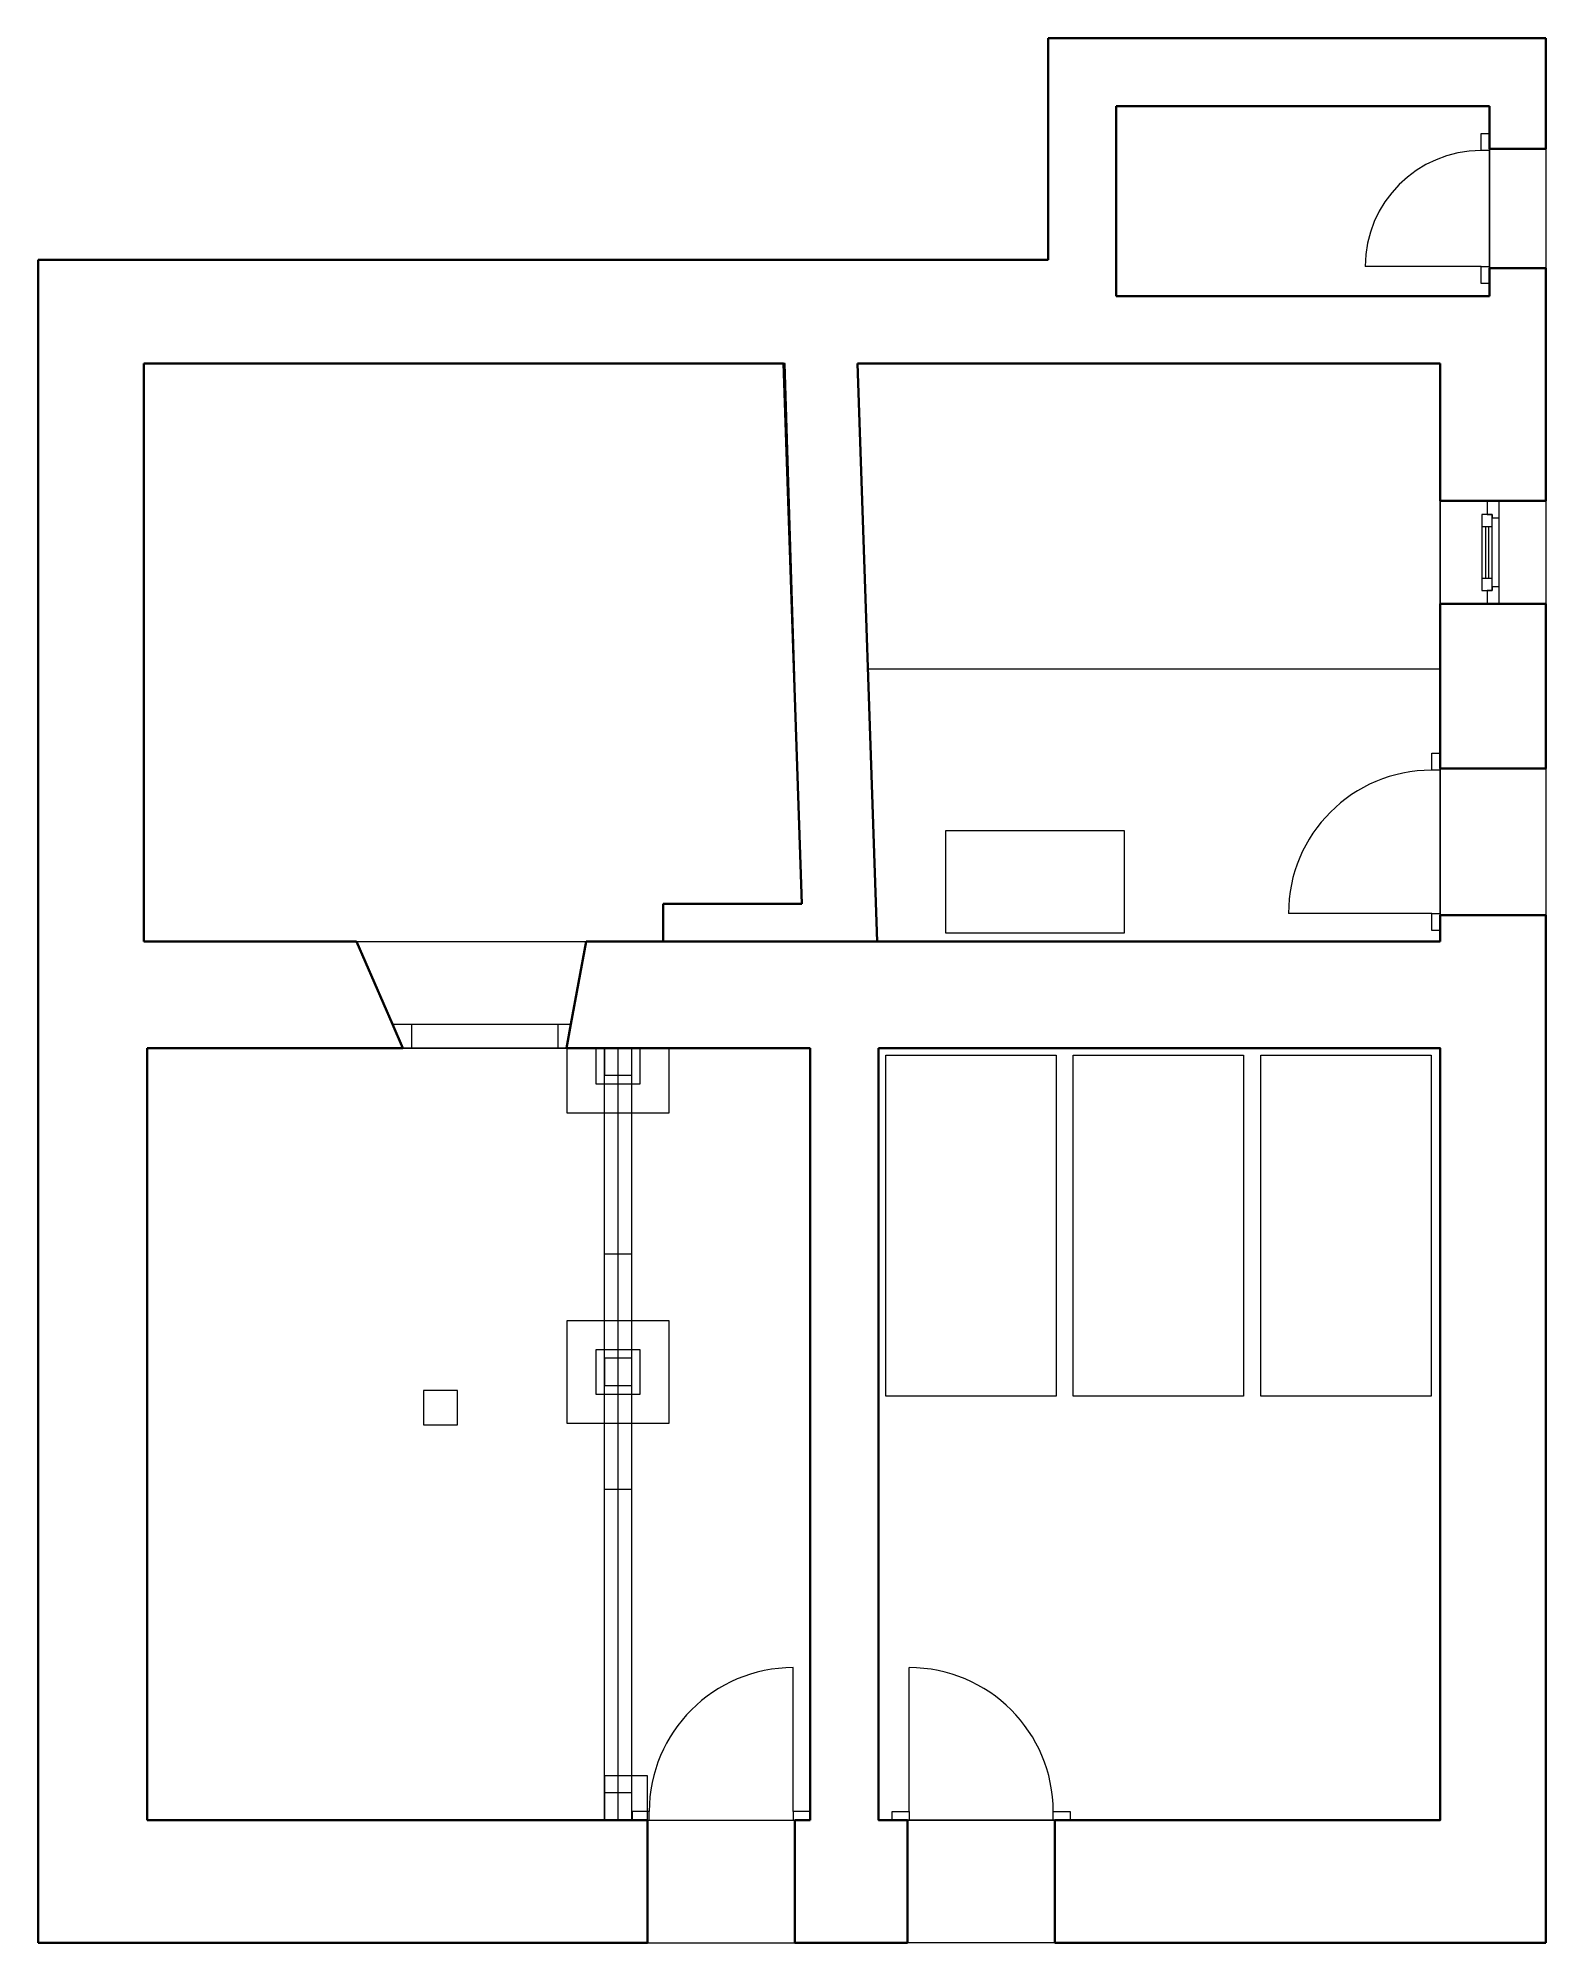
# Model space of a CAD drawing. Header units: metres. Extents: x -8.8 to 0, y -11.2 to 0.
import ezdxf

# ---------------------------------------------------------------- set-up
doc = ezdxf.new("R2010")
doc.units = ezdxf.units.M
doc.layers.get('0').update_dxf_attribs({"linetype": 'CONTINUOUS'})
for name, color, linetype in [('010 Aussenwände', 7, 'CONTINUOUS'), ('010 Fenster', 7, 'CONTINUOUS'), ('010 Türen', 7, 'CONTINUOUS'), ('015 Innenwände', 7, 'CONTINUOUS'), ('020 Stützen', 7, 'CONTINUOUS'), ('020 Stützen Neu', 7, 'CONTINUOUS'), ('035 Decken', 7, 'CONTINUOUS'), ('035 Decken Neu', 7, 'CONTINUOUS'), ('036 Deckenbalken Neu', 7, 'CONTINUOUS'), ('080 Raumdefinitionen innen Kontur', 7, 'CONTINUOUS')]:
    doc.layers.add(name, color=color, linetype=linetype)

msp = doc.modelspace()

# ---------------------------------------------------------------- linework, layer by layer
at = {"linetype": 'CONTINUOUS', "lineweight": 13}
msp.add_lwpolyline([(-3.977, -3.7), (-0.62, -3.7)], dxfattribs=at)
msp.add_lwpolyline([(-3.522, -5.25), (-2.472, -5.25), (-2.472, -4.65), (-3.522, -4.65)], close=True, dxfattribs=at)
at = {"color": 7, "linetype": 'CONTINUOUS', "lineweight": 0}
for points in [[(-3.873, -5.967), (-2.873, -5.967), (-2.873, -7.967), (-3.873, -7.967)], [(-2.773, -5.967), (-1.773, -5.967), (-1.773, -7.967), (-2.773, -7.967)], [(-1.673, -5.967), (-0.673, -5.967), (-0.673, -7.967), (-1.673, -7.967)]]:
    msp.add_lwpolyline(points, close=True, dxfattribs=at)
at = {"layer": '010 Aussenwände', "color": 7, "linetype": 'CONTINUOUS', "lineweight": 35}
for p, q in [((-0.33, -0.65), (0, -0.65)), ((-0.33, -1.35), (0, -1.35)), ((-0.345, -2.715), (-0.62, -2.715)), ((-0.275, -2.715), (-0.345, -2.715)), ((0, -2.715), (-0.275, -2.715)), ((-0.345, -3.32), (-0.62, -3.32)), ((-0.275, -3.32), (-0.345, -3.32)), ((0, -3.32), (-0.275, -3.32)), ((-0.62, -4.285), (0, -4.285)), ((-0.62, -5.145), (0, -5.145)), ((-5.27, -10.455), (-5.27, -11.175)), ((-4.405, -10.455), (-4.405, -11.175)), ((-3.745, -10.455), (-3.745, -11.175)), ((-2.88, -10.455), (-2.88, -11.175))]:
    msp.add_line(p, q, dxfattribs=at)
for points in [[(-2.92, 0), (-2.92, -0.4)], [(0, 0), (-2.92, 0)], [(0, 0), (0, -0.4)], [(-2.92, -0.4), (-2.92, -1.3)], [(-2.52, -0.4), (-0.33, -0.4)], [(-2.52, -1.515), (-2.52, -0.4)], [(-0.33, -0.4), (-0.33, -0.65)], [(0, -0.65), (0, -0.4)], [(-8.845, -1.3), (-8.225, -1.3)], [(-8.845, -1.3), (-8.845, -5.3)], [(-2.92, -1.3), (-8.225, -1.3)], [(-0.33, -1.35), (-0.33, -1.515)], [(0, -1.515), (0, -1.35)], [(-0.62, -1.515), (-2.52, -1.515)], [(-0.33, -1.515), (-0.62, -1.515)], [(0, -2.715), (0, -1.515)], [(-8.225, -5.3), (-8.225, -1.91)], [(-8.225, -1.91), (-4.473, -1.91)], [(-4.038, -1.91), (-2.92, -1.91)], [(-2.92, -1.91), (-2.52, -1.91)], [(-2.52, -1.91), (-0.62, -1.91)], [(-0.62, -1.91), (-0.62, -2.715)], [(-0.62, -3.32), (-0.62, -4.285)], [(0, -4.285), (0, -3.32)], [(-0.62, -5.145), (-0.62, -5.3)], [(0, -10.455), (0, -5.145)], [(-8.845, -5.3), (-8.845, -10.455)], [(-8.205, -10.455), (-8.205, -5.925)], [(-0.62, -5.925), (-0.62, -10.455)], [(-8.845, -11.175), (-8.845, -10.455)], [(-5.27, -10.455), (-8.205, -10.455)], [(-4.315, -10.455), (-4.405, -10.455)], [(-3.745, -10.455), (-3.915, -10.455)], [(-0.62, -10.455), (-2.88, -10.455)], [(0, -11.175), (0, -10.455)], [(-8.845, -11.175), (-5.27, -11.175)], [(-4.405, -11.175), (-3.745, -11.175)], [(-2.88, -11.175), (0, -11.175)]]:
    msp.add_lwpolyline(points, dxfattribs=at)
at = {"layer": '010 Fenster', "color": 7, "linetype": 'CONTINUOUS', "lineweight": 0}
for p, q in [((-0.62, -2.715), (-0.62, -3.32)), ((-0.345, -2.715), (-0.345, -2.795)), ((-0.275, -2.815), (-0.275, -2.715)), ((0, -2.715), (0, -3.32)), ((-0.315, -2.795), (-0.375, -2.795)), ((-0.375, -2.795), (-0.375, -2.865)), ((-0.375, -2.865), (-0.375, -3.17)), ((-0.375, -2.865), (-0.315, -2.865)), ((-0.355, -2.865), (-0.355, -3.17)), ((-0.345, -2.795), (-0.315, -2.795)), ((-0.335, -3.17), (-0.335, -2.865)), ((-0.315, -2.795), (-0.315, -2.815)), ((-0.315, -2.865), (-0.315, -2.795)), ((-0.315, -2.815), (-0.275, -2.815)), ((-0.315, -3.17), (-0.315, -2.865)), ((-0.275, -3.22), (-0.275, -2.815)), ((-0.315, -3.17), (-0.375, -3.17)), ((-0.375, -3.17), (-0.375, -3.24)), ((-0.375, -3.24), (-0.315, -3.24)), ((-0.315, -3.24), (-0.345, -3.24)), ((-0.345, -3.24), (-0.345, -3.32)), ((-0.315, -3.24), (-0.315, -3.17)), ((-0.275, -3.22), (-0.315, -3.22)), ((-0.315, -3.22), (-0.315, -3.24)), ((-0.275, -3.32), (-0.275, -3.22)), ((-6.766, -5.785), (-6.655, -5.785)), ((-6.655, -5.785), (-6.655, -5.925)), ((-6.655, -5.785), (-5.795, -5.785)), ((-5.795, -5.925), (-5.795, -5.785)), ((-5.795, -5.785), (-5.719, -5.785)), ((-5.745, -5.925), (-6.705, -5.925)), ((-6.655, -5.925), (-6.705, -5.925)), ((-5.795, -5.925), (-6.655, -5.925)), ((-5.745, -5.925), (-5.795, -5.925))]:
    msp.add_line(p, q, dxfattribs=at)
at = {"layer": '010 Fenster', "color": 7, "linetype": 'CONTINUOUS', "lineweight": 35}
for p, q in [((-0.345, -2.715), (-0.62, -2.715)), ((-0.275, -2.715), (-0.345, -2.715)), ((-0.275, -2.715), (-0.345, -2.715)), ((0, -2.715), (-0.275, -2.715)), ((-0.345, -3.32), (-0.62, -3.32)), ((-0.275, -3.32), (-0.345, -3.32)), ((-0.275, -3.32), (-0.345, -3.32)), ((0, -3.32), (-0.275, -3.32)), ((-6.766, -5.785), (-6.977, -5.3)), ((-5.719, -5.785), (-5.629, -5.3)), ((-6.705, -5.925), (-6.766, -5.785)), ((-6.705, -5.925), (-6.766, -5.785)), ((-5.745, -5.925), (-5.719, -5.785)), ((-5.745, -5.925), (-5.719, -5.785))]:
    msp.add_line(p, q, dxfattribs=at)
at = {"layer": '010 Türen', "color": 7, "linetype": 'CONTINUOUS', "lineweight": 0}
for p, q in [((-0.38, -0.66), (-0.38, -0.56)), ((-0.38, -0.56), (-0.33, -0.56)), ((-0.33, -0.66), (-0.38, -0.66)), ((-0.33, -0.56), (-0.33, -0.66)), ((-0.33, -0.65), (-0.33, -1.35)), ((0, -0.65), (0, -1.35)), ((-0.38, -1.34), (-1.06, -1.34)), ((-0.38, -1.44), (-0.38, -1.34)), ((-0.38, -1.34), (-0.33, -1.34)), ((-0.33, -1.34), (-0.33, -1.44)), ((-0.33, -1.44), (-0.38, -1.44)), ((-0.67, -4.295), (-0.67, -4.195)), ((-0.67, -4.195), (-0.62, -4.195)), ((-0.62, -4.195), (-0.62, -4.295)), ((-0.62, -4.295), (-0.67, -4.295)), ((-0.62, -4.285), (-0.62, -5.145)), ((0, -4.285), (0, -5.145)), ((-0.67, -5.135), (-1.51, -5.135)), ((-0.67, -5.235), (-0.67, -5.135)), ((-0.67, -5.135), (-0.62, -5.135)), ((-0.62, -5.135), (-0.62, -5.235)), ((-0.62, -5.235), (-0.67, -5.235)), ((-4.415, -10.405), (-4.415, -9.56)), ((-3.735, -10.405), (-3.735, -9.56)), ((-5.26, -10.405), (-5.36, -10.405)), ((-5.36, -10.405), (-5.36, -10.455)), ((-5.36, -10.455), (-5.26, -10.455)), ((-5.27, -10.455), (-4.405, -10.455)), ((-5.26, -10.455), (-5.26, -10.405)), ((-4.315, -10.405), (-4.415, -10.405)), ((-4.415, -10.405), (-4.415, -10.455)), ((-4.415, -10.455), (-4.315, -10.455)), ((-4.315, -10.455), (-4.315, -10.405)), ((-3.835, -10.455), (-3.835, -10.405)), ((-3.835, -10.405), (-3.735, -10.405)), ((-3.735, -10.455), (-3.835, -10.455)), ((-2.88, -10.455), (-3.745, -10.455)), ((-3.735, -10.405), (-3.735, -10.455)), ((-2.89, -10.455), (-2.89, -10.405)), ((-2.89, -10.405), (-2.79, -10.405)), ((-2.79, -10.455), (-2.89, -10.455)), ((-2.79, -10.405), (-2.79, -10.455)), ((-5.27, -11.175), (-4.405, -11.175)), ((-2.88, -11.175), (-3.745, -11.175))]:
    msp.add_line(p, q, dxfattribs=at)
at = {"layer": '010 Türen', "color": 7, "linetype": 'CONTINUOUS', "lineweight": 35}
for p, q in [((-0.33, -0.65), (0, -0.65)), ((-0.33, -1.35), (0, -1.35)), ((-0.62, -4.285), (0, -4.285)), ((-0.62, -5.145), (0, -5.145)), ((-5.27, -10.455), (-5.27, -11.175)), ((-4.405, -10.455), (-4.405, -11.175)), ((-3.745, -10.455), (-3.745, -11.175)), ((-2.88, -10.455), (-2.88, -11.175))]:
    msp.add_line(p, q, dxfattribs=at)
at = {"layer": '010 Türen', "color": 7, "linetype": 'CONTINUOUS', "lineweight": 0}
for centre, radius, start, end in [((-0.38, -1.34), 0.68, 90, 180), ((-0.67, -5.135), 0.84, 90, 180), ((-4.415, -10.405), 0.845, 90, 180), ((-3.735, -10.405), 0.845, 0, 90)]:
    msp.add_arc(centre, radius, start, end, dxfattribs=at)
at = {"layer": '015 Innenwände', "color": 7, "linetype": 'CONTINUOUS', "lineweight": 35}
for p, q in [((-6.766, -5.785), (-6.977, -5.3)), ((-5.719, -5.785), (-5.629, -5.3)), ((-6.705, -5.925), (-6.766, -5.785)), ((-5.745, -5.925), (-5.719, -5.785))]:
    msp.add_line(p, q, dxfattribs=at)
for points in [[(-4.473, -1.91), (-4.365, -5.08)], [(-3.922, -5.3), (-4.038, -1.91)], [(-4.365, -5.08), (-5.179, -5.08)], [(-5.179, -5.08), (-5.179, -5.3)], [(-8.225, -5.3), (-8.205, -5.3)], [(-6.977, -5.3), (-8.205, -5.3)], [(-0.62, -5.3), (-5.629, -5.3)], [(-5.179, -5.3), (-4.358, -5.3)], [(-3.922, -5.3), (-4.358, -5.3)], [(-8.205, -5.925), (-6.705, -5.925)], [(-5.745, -5.925), (-4.315, -5.925)], [(-4.315, -5.925), (-4.315, -10.455)], [(-3.915, -10.455), (-3.915, -5.925)], [(-3.915, -5.925), (-0.62, -5.925)]]:
    msp.add_lwpolyline(points, dxfattribs=at)
at = {"layer": '020 Stützen', "color": 7, "linetype": 'CONTINUOUS', "lineweight": 18}
msp.add_lwpolyline([(-6.585, -8.135), (-6.385, -8.135), (-6.385, -7.935), (-6.585, -7.935)], close=True, dxfattribs=at)
at = {"layer": '020 Stützen Neu', "linetype": 'CONTINUOUS', "lineweight": 18}
msp.add_line((-5.363, -5.925), (-5.523, -5.925), dxfattribs=at)
for points in [[(-5.523, -6.085), (-5.363, -6.085), (-5.363, -5.925), (-5.523, -5.925)], [(-5.523, -7.905), (-5.363, -7.905), (-5.363, -7.745), (-5.523, -7.745)], [(-5.523, -10.455), (-5.363, -10.455), (-5.363, -10.295), (-5.523, -10.295)]]:
    msp.add_lwpolyline(points, close=True, dxfattribs=at)
at = {"layer": '035 Decken', "color": 7, "linetype": 'CONTINUOUS', "lineweight": 0}
for points in [[(-8.225, -5.3), (-5.179, -5.3), (-5.179, -5.08), (-4.365, -5.08), (-4.473, -1.91), (-8.225, -1.91)], [(-3.922, -5.3), (-0.62, -5.3), (-0.62, -1.91), (-4.038, -1.91)], [(-8.205, -10.455), (-4.315, -10.455), (-4.315, -5.925), (-8.205, -5.925)], [(-3.915, -10.455), (-0.62, -10.455), (-0.62, -5.925), (-3.915, -5.925)]]:
    msp.add_lwpolyline(points, close=True, dxfattribs=at)
at = {"layer": '035 Decken Neu', "color": 7, "linetype": 'CONTINUOUS', "lineweight": 0}
msp.add_line((-5.573, -7.695), (-5.573, -7.955), dxfattribs=at)
at = {"layer": '035 Decken Neu', "linetype": 'CONTINUOUS', "lineweight": 0}
for points in [[(-8.225, -5.3), (-5.179, -5.3), (-5.179, -5.08), (-4.365, -5.08), (-4.473, -1.91), (-8.225, -1.91)], [(-3.922, -5.3), (-0.62, -5.3), (-0.62, -1.91), (-4.038, -1.91)], [(-8.205, -10.455), (-4.315, -10.455), (-4.315, -5.925), (-8.205, -5.925)], [(-5.743, -6.305), (-5.143, -6.305), (-5.143, -5.925), (-5.743, -5.925)], [(-5.573, -6.135), (-5.313, -6.135), (-5.313, -5.925), (-5.573, -5.925)], [(-5.743, -8.125), (-5.143, -8.125), (-5.143, -7.525), (-5.743, -7.525)], [(-5.573, -7.955), (-5.313, -7.955), (-5.313, -7.695), (-5.573, -7.695)], [(-5.523, -10.455), (-5.27, -10.455), (-5.27, -10.195), (-5.523, -10.195)]]:
    msp.add_lwpolyline(points, close=True, dxfattribs=at)
at = {"layer": '035 Decken Neu', "color": 1, "linetype": 'CONTINUOUS', "lineweight": 0}
msp.add_lwpolyline([(-3.915, -10.455), (-0.62, -10.455), (-0.62, -5.925), (-3.915, -5.925)], close=True, dxfattribs=at)
at = {"layer": '036 Deckenbalken Neu', "color": 1, "linetype": 'CONTINUOUS', "lineweight": 0}
for p, q in [((-5.363, -5.925), (-5.523, -5.925)), ((-5.363, -8.515), (-5.363, -7.135)), ((-5.363, -10.455), (-5.523, -10.455))]:
    msp.add_line(p, q, dxfattribs=at)
at = {"layer": '036 Deckenbalken Neu', "linetype": 'CONTINUOUS', "lineweight": 0}
for p, q in [((-5.523, -10.455), (-5.523, -5.925)), ((-5.442, -10.455), (-5.442, -5.925)), ((-5.363, -10.455), (-5.363, -5.925)), ((-5.523, -8.515), (-5.523, -7.135)), ((-5.363, -7.135), (-5.523, -7.135)), ((-5.442, -8.515), (-5.442, -7.135)), ((-5.363, -8.515), (-5.523, -8.515))]:
    msp.add_line(p, q, dxfattribs=at)
at = {"layer": '080 Raumdefinitionen innen Kontur', "color": 7, "linetype": 'CONTINUOUS', "lineweight": 0}
msp.add_line((-4.365, -5.08), (-4.462, -1.91), dxfattribs=at)
at = {"layer": '080 Raumdefinitionen innen Kontur', "linetype": 'CONTINUOUS', "lineweight": 0}
msp.add_line((-5.745, -5.925), (-5.629, -5.3), dxfattribs=at)
for points in [[(-2.52, -0.4), (-2.52, -1.515), (-0.33, -1.515), (-0.33, -0.4)], [(-8.225, -1.91), (-8.225, -5.3), (-6.977, -5.3), (-6.705, -5.925), (-5.745, -5.925), (-5.629, -5.3), (-5.179, -5.3), (-5.179, -5.08), (-4.365, -5.08), (-4.462, -1.91)], [(-4.038, -1.91), (-3.922, -5.3), (-0.62, -5.3), (-0.62, -1.91)], [(-8.205, -5.925), (-8.205, -10.455), (-4.315, -10.455), (-4.315, -5.925)]]:
    msp.add_lwpolyline(points, close=True, dxfattribs=at)
at = {"layer": '080 Raumdefinitionen innen Kontur'}
msp.add_lwpolyline([(-3.915, -5.925), (-3.915, -10.455), (-0.62, -10.455), (-0.62, -5.925)], close=True, dxfattribs=at)

doc.saveas('drawing.dxf')
